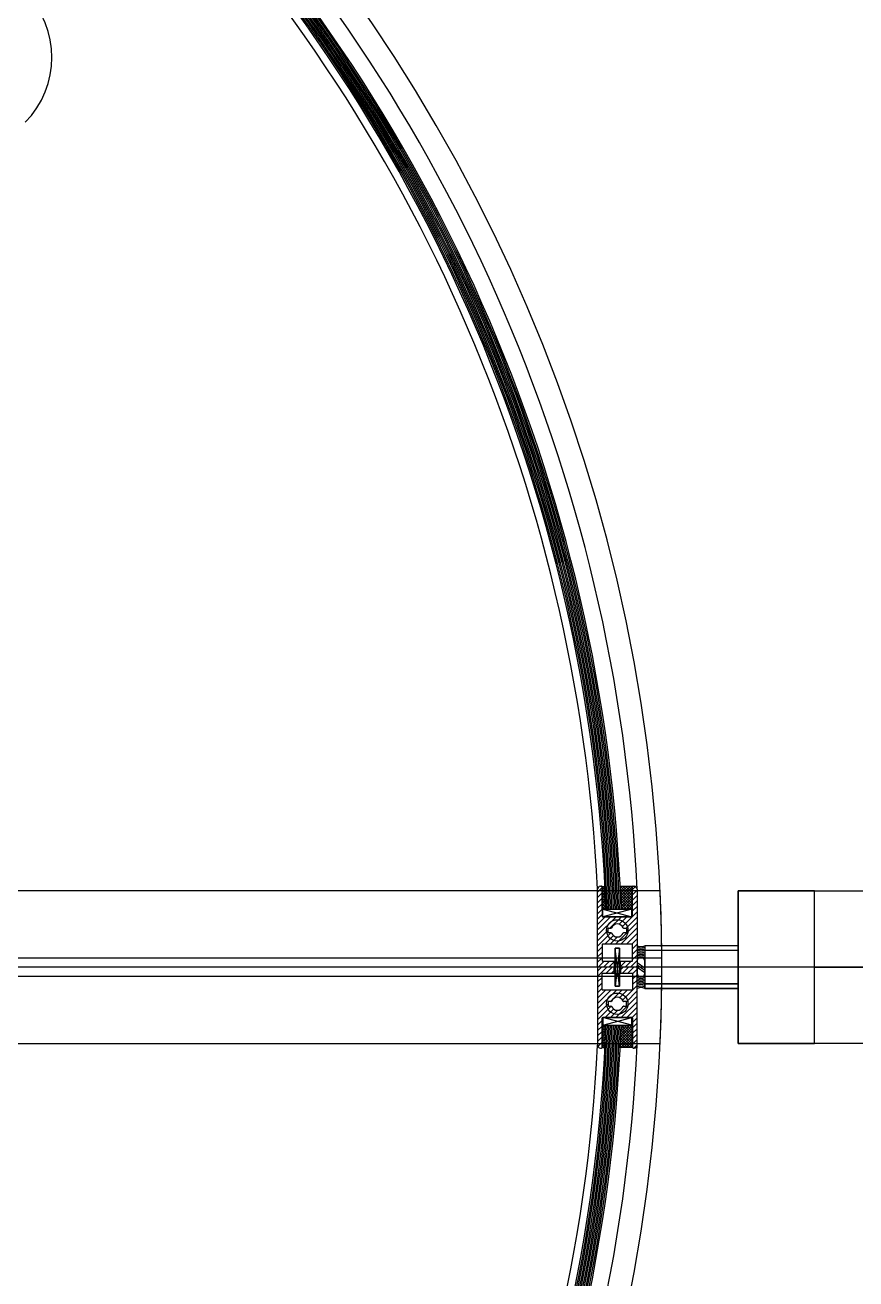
# Model space of a CAD drawing. Header units: inches. Extents: x -12530 to 36157, y 78659 to 110077.
# Drawn here: x -8061 to -7517, y 89365 to 90186 of the extents above; entities that cross this region are included whole.
import ezdxf

# ---------------------------------------------------------------- set-up
doc = ezdxf.new("R2010")
doc.units = ezdxf.units.IN
doc.header["$MEASUREMENT"] = 0
doc.layers.add('freecads.com', color=7, linetype='Continuous')

msp = doc.modelspace()

# ---------------------------------------------------------------- linework, layer by layer
at = {"layer": 'freecads.com'}
for p, q in [((-7645.35, 89619.13), (-8657.61, 89619.13)), ((-7686.41, 89618.24), (-7683.41, 89621.24)), ((-7686.41, 89569.13), (-7686.41, 89620.13)), ((-7684.41, 89622.13), (-7683.71, 89622.13)), ((-7683.41, 89621.83), (-7683.41, 89602.43)), ((-7683.41, 89621.18), (-7682.76, 89621.83)), ((-7683.41, 89621.83), (-7681.52, 89621.83)), ((-7683.41, 89607.13), (-7683.41, 89621.83)), ((-7681.42, 89619.5), (-7683.41, 89621.49)), ((-7683.41, 89619.41), (-7681.5, 89621.32)), ((-7681.34, 89617.65), (-7683.41, 89619.72)), ((-7683.41, 89617.64), (-7681.42, 89619.63)), ((-7681.5, 89621.34), (-7681.99, 89621.83)), ((-7681.52, 89621.83), (-7680.89, 89607.13)), ((-7663.41, 89621.83), (-7671.51, 89621.83)), ((-7671.51, 89621.83), (-7670.89, 89607.13)), ((-7671.46, 89620.75), (-7670.38, 89621.83)), ((-7663.41, 89612.1), (-7671.43, 89620.12)), ((-7671.39, 89619.06), (-7668.61, 89621.83)), ((-7663.41, 89613.86), (-7671.38, 89621.83)), ((-7663.41, 89610.33), (-7671.36, 89618.27)), ((-7671.32, 89617.36), (-7666.85, 89621.83)), ((-7671.25, 89615.67), (-7665.08, 89621.83)), ((-7671.17, 89613.97), (-7663.41, 89621.73)), ((-7671.1, 89612.27), (-7663.41, 89619.96)), ((-7671.03, 89610.58), (-7663.41, 89618.2)), ((-7663.41, 89615.63), (-7669.61, 89621.83)), ((-7663.41, 89617.4), (-7667.84, 89621.83)), ((-7663.41, 89619.17), (-7666.08, 89621.83)), ((-7663.41, 89620.93), (-7664.31, 89621.83)), ((-7663.41, 89620.03), (-7661.52, 89621.92)), ((-7663.41, 89602.43), (-7663.41, 89621.83)), ((-7663.41, 89607.13), (-7663.41, 89621.83)), ((-7663.41, 89616.49), (-7660.41, 89619.49)), ((-7663.11, 89622.13), (-7662.41, 89622.13)), ((-7660.41, 89620.13), (-7660.41, 89569.13)), ((-7544.21, 89619.13), (-7594.21, 89619.13)), ((-7594.21, 89619.13), (-7594.21, 89519.13)), ((-7594.21, 89619.13), (-7285.99, 89619.13)), ((-7594.21, 89519.13), (-7594.21, 89619.13)), ((-7544.21, 89519.13), (-7544.21, 89619.13)), ((-7686.41, 89614.7), (-7683.41, 89617.7)), ((-7686.41, 89611.17), (-7683.41, 89614.17)), ((-7686.41, 89607.63), (-7683.41, 89610.63)), ((-7681.26, 89615.8), (-7683.41, 89617.95)), ((-7683.41, 89615.87), (-7681.35, 89617.93)), ((-7683.41, 89614.11), (-7681.28, 89616.24)), ((-7681.18, 89613.96), (-7683.41, 89616.19)), ((-7683.41, 89612.34), (-7681.21, 89614.54)), ((-7681.1, 89612.11), (-7683.41, 89614.42)), ((-7683.41, 89610.57), (-7681.14, 89612.85)), ((-7681.03, 89610.26), (-7683.41, 89612.65)), ((-7683.41, 89608.8), (-7681.06, 89611.15)), ((-7680.95, 89608.42), (-7683.41, 89610.88)), ((-7663.41, 89608.56), (-7671.28, 89616.43)), ((-7663.75, 89607.13), (-7671.2, 89614.58)), ((-7665.52, 89607.13), (-7671.12, 89612.73)), ((-7667.29, 89607.13), (-7671.04, 89610.89)), ((-7670.96, 89608.88), (-7663.41, 89616.43)), ((-7670.89, 89607.18), (-7663.41, 89614.66)), ((-7669.17, 89607.13), (-7663.41, 89612.89)), ((-7667.4, 89607.13), (-7663.41, 89611.12)), ((-7663.41, 89612.95), (-7660.41, 89615.95)), ((-7663.41, 89609.42), (-7660.41, 89612.42)), ((-7686.41, 89604.1), (-7683.41, 89607.1)), ((-7686.41, 89600.56), (-7683.41, 89603.56)), ((-7686.41, 89597.03), (-7681.31, 89602.13)), ((-7686.41, 89593.49), (-7677.77, 89602.13)), ((-7686.41, 89589.95), (-7674.24, 89602.13)), ((-7681.43, 89607.13), (-7683.41, 89609.12)), ((-7683.2, 89607.13), (-7683.41, 89607.35)), ((-7680.89, 89607.13), (-7683.41, 89607.13)), ((-7683.31, 89607.13), (-7680.99, 89609.46)), ((-7683.11, 89602.13), (-7663.71, 89602.13)), ((-7682.91, 89607.13), (-7663.91, 89607.13)), ((-7682.91, 89602.13), (-7682.91, 89607.13)), ((-7682.91, 89607.13), (-7663.91, 89602.13)), ((-7663.91, 89607.13), (-7682.91, 89602.13)), ((-7663.91, 89602.13), (-7682.91, 89602.13)), ((-7681.55, 89607.13), (-7680.92, 89607.76)), ((-7680.89, 89607.13), (-7670.89, 89607.13)), ((-7678.2, 89594.63), (-7670.7, 89602.13)), ((-7672.12, 89597.18), (-7667.16, 89602.13)), ((-7669.05, 89607.13), (-7670.97, 89609.04)), ((-7670.82, 89607.13), (-7670.89, 89607.2)), ((-7670.89, 89607.13), (-7663.41, 89607.13)), ((-7670.04, 89595.72), (-7663.61, 89602.15)), ((-7667.61, 89594.61), (-7660.41, 89601.81)), ((-7665.64, 89607.13), (-7663.41, 89609.36)), ((-7663.91, 89607.13), (-7663.91, 89602.13)), ((-7663.91, 89602.13), (-7663.91, 89607.13)), ((-7663.87, 89607.13), (-7663.41, 89607.59)), ((-7663.43, 89602.33), (-7660.41, 89605.35)), ((-7663.41, 89605.88), (-7660.41, 89608.88)), ((-7679.41, 89591.93), (-7679.41, 89594.33)), ((-7679.11, 89594.63), (-7677.59, 89594.63)), ((-7674.56, 89584.13), (-7660.41, 89598.28)), ((-7671.02, 89584.13), (-7660.41, 89594.74)), ((-7669.23, 89594.63), (-7667.71, 89594.63)), ((-7667.41, 89594.33), (-7667.41, 89591.93)), ((-7686.41, 89586.42), (-7679.41, 89593.42)), ((-7686.41, 89582.88), (-7677.66, 89591.63)), ((-7681.63, 89584.13), (-7676, 89589.76)), ((-7677.59, 89591.63), (-7679.11, 89591.63)), ((-7678.09, 89584.13), (-7673.34, 89588.88)), ((-7667.71, 89591.63), (-7669.23, 89591.63)), ((-7667.49, 89584.13), (-7660.41, 89591.21)), ((-7663.95, 89584.13), (-7660.41, 89587.67)), ((-7686.41, 89579.35), (-7683.41, 89582.35)), ((-7686.41, 89575.81), (-7683.41, 89578.81)), ((-7683.41, 89583.83), (-7683.41, 89573.43)), ((-7663.71, 89584.13), (-7683.11, 89584.13)), ((-7674.91, 89556.63), (-7674.91, 89581.63)), ((-7674.91, 89581.63), (-7671.91, 89581.63)), ((-7671.91, 89581.63), (-7674.91, 89556.63)), ((-7671.91, 89556.63), (-7674.91, 89581.63)), ((-7671.91, 89581.63), (-7674.91, 89581.63)), ((-7674.91, 89581.63), (-7674.91, 89556.63)), ((-7671.91, 89556.63), (-7674.91, 89581.63)), ((-7674.91, 89581.63), (-7671.91, 89581.63)), ((-7671.91, 89581.63), (-7674.91, 89556.63)), ((-7671.91, 89581.63), (-7671.91, 89556.63)), ((-7671.91, 89556.63), (-7671.91, 89581.63)), ((-7663.41, 89581.14), (-7660.41, 89584.14)), ((-7663.41, 89573.43), (-7663.41, 89583.83)), ((-7663.41, 89577.6), (-7660.41, 89580.6)), ((-7594.21, 89583.13), (-7655.41, 89583.13)), ((-7655.41, 89583.13), (-7655.41, 89555.13)), ((-7594.21, 89583.13), (-7655.41, 89583.13)), ((-7655.41, 89583.13), (-7655.41, 89580.13)), ((-7655.41, 89580.13), (-7594.21, 89580.13)), ((-7686.41, 89572.28), (-7683.41, 89575.28)), ((-7675.41, 89569.13), (-7686.41, 89569.13)), ((-7680.22, 89569.13), (-7686.41, 89562.94)), ((-7683.76, 89569.13), (-7686.41, 89566.48)), ((-7675.41, 89569.13), (-7686.41, 89569.13)), ((-7686.41, 89569.13), (-7686.41, 89518.13)), ((-7686.02, 89569.13), (-7682.02, 89573.13)), ((-7683.11, 89573.13), (-7675.41, 89573.13)), ((-7682.49, 89569.13), (-7678.49, 89573.13)), ((-7676.68, 89569.13), (-7680.68, 89565.13)), ((-7678.95, 89569.13), (-7675.41, 89572.67)), ((-7675.42, 89569.13), (-7675.41, 89569.14)), ((-7675.41, 89573.13), (-7675.41, 89569.13)), ((-7675.41, 89565.13), (-7675.41, 89569.13)), ((-7671.41, 89569.6), (-7667.88, 89573.13)), ((-7671.41, 89573.13), (-7663.71, 89573.13)), ((-7671.41, 89569.13), (-7671.41, 89573.13)), ((-7660.41, 89569.13), (-7671.41, 89569.13)), ((-7669.61, 89569.13), (-7671.41, 89567.33)), ((-7660.41, 89569.13), (-7671.41, 89569.13)), ((-7671.41, 89569.13), (-7671.41, 89565.13)), ((-7666.08, 89569.13), (-7670.08, 89565.13)), ((-7668.34, 89569.13), (-7664.34, 89573.13)), ((-7662.54, 89569.13), (-7666.54, 89565.13)), ((-7664.81, 89569.13), (-7660.41, 89573.53)), ((-7663.41, 89574.06), (-7660.41, 89577.06)), ((-7661.27, 89569.13), (-7660.41, 89569.99)), ((-7660.41, 89573.08), (-7660.41, 89565.18)), ((-7660.41, 89572.12), (-7655.41, 89568.63)), ((-7660.41, 89570.6), (-7655.41, 89567.1)), ((-7660.41, 89518.13), (-7660.41, 89569.13)), ((-7660.41, 89569.07), (-7655.41, 89565.58)), ((-7657.91, 89575.58), (-7657.91, 89575.58)), ((-7655.41, 89565.18), (-7655.41, 89573.08)), ((-7544.21, 89569.13), (-7336.5, 89569.13)), ((-7683.41, 89562.4), (-7686.41, 89559.4)), ((-7683.41, 89554.43), (-7683.41, 89564.83)), ((-7683.11, 89565.13), (-7675.41, 89565.13)), ((-7675.41, 89566.87), (-7677.15, 89565.13)), ((-7671.41, 89565.13), (-7663.71, 89565.13)), ((-7660.41, 89567.73), (-7663.41, 89564.73)), ((-7663.41, 89564.83), (-7663.41, 89554.43)), ((-7660.41, 89564.19), (-7663.41, 89561.19)), ((-7657.91, 89562.68), (-7657.91, 89562.68)), ((-7683.41, 89558.87), (-7686.41, 89555.87)), ((-7683.41, 89555.33), (-7686.41, 89552.33)), ((-7674.01, 89554.13), (-7686.41, 89541.73)), ((-7677.54, 89554.13), (-7686.41, 89545.26)), ((-7681.08, 89554.13), (-7686.41, 89548.8)), ((-7663.71, 89554.13), (-7683.11, 89554.13)), ((-7670.47, 89554.13), (-7677.97, 89546.63)), ((-7671.91, 89556.63), (-7674.91, 89556.63)), ((-7674.91, 89556.63), (-7671.91, 89556.63)), ((-7674.91, 89556.63), (-7671.91, 89556.63)), ((-7666.94, 89554.13), (-7671.95, 89549.12)), ((-7660.41, 89557.12), (-7669.94, 89547.59)), ((-7660.41, 89553.58), (-7667.48, 89546.52)), ((-7660.41, 89560.66), (-7663.41, 89557.66)), ((-7655.41, 89555.13), (-7655.41, 89558.13)), ((-7655.41, 89558.13), (-7594.21, 89558.13)), ((-7594.21, 89558.13), (-7655.41, 89558.13)), ((-7655.41, 89558.13), (-7655.41, 89555.13)), ((-7594.21, 89555.13), (-7655.41, 89555.13)), ((-7655.41, 89555.13), (-7594.21, 89555.13)), ((-7655.41, 89555.13), (-7594.21, 89555.13)), ((-7679.41, 89545.19), (-7686.41, 89538.19)), ((-7679.41, 89546.33), (-7679.41, 89543.93)), ((-7677.59, 89546.63), (-7679.11, 89546.63)), ((-7660.41, 89550.05), (-7674.33, 89536.13)), ((-7660.41, 89546.51), (-7670.79, 89536.13)), ((-7667.71, 89546.63), (-7669.23, 89546.63)), ((-7667.41, 89543.93), (-7667.41, 89546.33)), ((-7677.46, 89543.6), (-7686.41, 89534.66)), ((-7683.11, 89536.13), (-7663.71, 89536.13)), ((-7663.91, 89536.13), (-7682.91, 89536.13)), ((-7682.91, 89536.13), (-7682.91, 89531.13)), ((-7682.91, 89531.13), (-7663.91, 89536.13)), ((-7663.91, 89531.13), (-7682.91, 89536.13)), ((-7675.87, 89541.66), (-7681.4, 89536.13)), ((-7679.11, 89543.63), (-7677.59, 89543.63)), ((-7673.1, 89540.89), (-7677.86, 89536.13)), ((-7669.23, 89543.63), (-7667.71, 89543.63)), ((-7660.41, 89542.98), (-7667.26, 89536.13)), ((-7663.91, 89531.13), (-7663.91, 89536.13)), ((-7663.91, 89536.13), (-7663.91, 89531.13)), ((-7660.41, 89539.44), (-7663.72, 89536.13)), ((-7683.41, 89534.12), (-7686.41, 89531.12)), ((-7683.41, 89530.58), (-7686.41, 89527.58)), ((-7683.41, 89516.43), (-7683.41, 89535.83)), ((-7681.16, 89531.13), (-7683.41, 89528.88)), ((-7682.93, 89531.13), (-7683.41, 89530.65)), ((-7680.89, 89531.13), (-7683.41, 89531.13)), ((-7683.41, 89531.13), (-7683.41, 89516.43)), ((-7683.41, 89529.59), (-7681.06, 89527.23)), ((-7680.96, 89529.57), (-7683.41, 89527.11)), ((-7683.19, 89531.13), (-7680.99, 89528.93)), ((-7682.91, 89531.13), (-7663.91, 89531.13)), ((-7681.52, 89516.43), (-7680.89, 89531.13)), ((-7681.42, 89531.13), (-7680.91, 89530.62)), ((-7680.89, 89531.13), (-7670.89, 89531.13)), ((-7671.51, 89516.43), (-7670.89, 89531.13)), ((-7663.41, 89529.43), (-7671.29, 89521.56)), ((-7663.48, 89531.13), (-7671.21, 89523.4)), ((-7665.25, 89531.13), (-7671.13, 89525.25)), ((-7667.02, 89531.13), (-7671.06, 89527.09)), ((-7668.78, 89531.13), (-7670.98, 89528.94)), ((-7670.95, 89529.5), (-7663.41, 89521.96)), ((-7670.55, 89531.13), (-7670.9, 89530.78)), ((-7670.89, 89531.13), (-7663.41, 89531.13)), ((-7670.82, 89531.13), (-7663.41, 89523.73)), ((-7669.05, 89531.13), (-7663.41, 89525.49)), ((-7667.28, 89531.13), (-7663.41, 89527.26)), ((-7665.51, 89531.13), (-7663.41, 89529.03)), ((-7663.75, 89531.13), (-7663.41, 89530.8)), ((-7660.41, 89535.91), (-7663.41, 89532.91)), ((-7663.41, 89535.83), (-7663.41, 89516.43)), ((-7660.41, 89532.37), (-7663.41, 89529.37)), ((-7663.41, 89531.13), (-7663.41, 89516.43)), ((-7660.41, 89528.84), (-7663.41, 89525.84)), ((-7683.41, 89527.05), (-7686.41, 89524.05)), ((-7683.41, 89523.51), (-7686.41, 89520.51)), ((-7683.41, 89519.98), (-7686.18, 89517.21)), ((-7683.41, 89527.82), (-7681.13, 89525.54)), ((-7681.04, 89527.72), (-7683.41, 89525.34)), ((-7683.41, 89526.05), (-7681.2, 89523.84)), ((-7681.12, 89525.87), (-7683.41, 89523.58)), ((-7683.41, 89524.28), (-7681.27, 89522.14)), ((-7681.19, 89524.03), (-7683.41, 89521.81)), ((-7683.41, 89522.51), (-7681.35, 89520.45)), ((-7681.27, 89522.18), (-7683.41, 89520.04)), ((-7683.41, 89520.75), (-7681.42, 89518.75)), ((-7681.35, 89520.33), (-7683.41, 89518.27)), ((-7663.41, 89525.9), (-7671.45, 89517.86)), ((-7663.41, 89527.67), (-7671.37, 89519.71)), ((-7671.31, 89521.02), (-7666.72, 89516.43)), ((-7671.24, 89522.72), (-7664.96, 89516.43)), ((-7671.17, 89524.41), (-7663.41, 89516.66)), ((-7663.41, 89524.13), (-7671.11, 89516.43)), ((-7671.1, 89526.11), (-7663.41, 89518.42)), ((-7671.03, 89527.81), (-7663.41, 89520.19)), ((-7663.41, 89522.36), (-7669.34, 89516.43)), ((-7663.41, 89520.59), (-7667.58, 89516.43)), ((-7660.41, 89525.3), (-7663.41, 89522.3)), ((-7660.41, 89521.76), (-7663.41, 89518.76)), ((-8657.61, 89519.13), (-7645.35, 89519.13)), ((-7684.41, 89516.13), (-7683.71, 89516.13)), ((-7683.41, 89516.44), (-7683.72, 89516.13)), ((-7683.41, 89518.98), (-7681.49, 89517.06)), ((-7681.43, 89518.49), (-7683.41, 89516.5)), ((-7683.41, 89517.21), (-7682.63, 89516.43)), ((-7683.41, 89516.43), (-7681.52, 89516.43)), ((-7681.51, 89516.64), (-7681.72, 89516.43)), ((-7663.41, 89516.43), (-7671.51, 89516.43)), ((-7671.46, 89517.63), (-7670.26, 89516.43)), ((-7671.38, 89519.33), (-7668.49, 89516.43)), ((-7663.41, 89518.83), (-7665.81, 89516.43)), ((-7663.41, 89517.06), (-7664.04, 89516.43)), ((-7663.11, 89516.13), (-7662.41, 89516.13)), ((-7660.41, 89518.23), (-7662.51, 89516.13)), ((-7594.21, 89519.13), (-7544.21, 89519.13)), ((-7285.99, 89519.13), (-7594.21, 89519.13))]:
    msp.add_line(p, q, dxfattribs=at)
at = {"layer": 'freecads.com', "ltscale": 2}
msp.add_line((-7444.21, 89569.13), (-10044.21, 89569.13), dxfattribs=at)
at = {"layer": 'freecads.com', "ltscale": 50}
for p, q in [((-8679.49, 89575.13), (-7644.23, 89575.13)), ((-8679.49, 89563.13), (-7644.23, 89563.13))]:
    msp.add_line(p, q, dxfattribs=at)
at = {"layer": 'freecads.com'}
for centre in [(-7673.41, 89593.13), (-7673.41, 89545.13)]:
    msp.add_circle(centre, 7, dxfattribs=at)
for centre, radius, start, end in [((-8744.21, 89569.13), 1100, 0.31252, 179.68748), ((-8744.21, 89569.13), 1067, 2.04096, 45.69809), ((-8744.21, 89569.13), 1068, 2.03904, 45.69744), ((-8744.21, 89569.13), 1069, 2.03714, 45.69679), ((-8744.21, 89569.13), 1070, 2.03523, 45.69613), ((-8744.21, 89569.13), 1071, 2.03333, 45.69548), ((-8744.21, 89569.13), 1072, 2.03143, 45.69484), ((-8744.21, 89569.13), 1073, 2.02954, 45.69419), ((-8744.21, 89569.13), 1074, 2.02765, 45.69354), ((-8744.21, 89569.13), 1085, 2.69416, 45.10561), ((-8744.21, 89569.13), 1064, 2.04671, 45.70006), ((-8744.21, 89569.13), 1065, 2.04479, 45.6994), ((-8744.21, 89569.13), 1066, 2.04287, 45.69875), ((-8744.21, 89569.13), 1059, 2.76035, 45.10821), ((-8103.57, 90164.52), 60, 315, 45), ((-7684.41, 89620.13), 2, 90, 180), ((-7683.71, 89621.83), 0.3, 0, 90), ((-7663.11, 89621.83), 0.3, 90, 180), ((-7662.41, 89620.13), 2, 0, 90), ((-8744.21, 89569.13), 1100, 357.39475, 2.60525), ((-7683.11, 89602.43), 0.3, 180, 270), ((-7663.71, 89602.43), 0.3, 270, 0), ((-7679.11, 89594.33), 0.3, 90, 180), ((-7677.59, 89594.93), 0.3, 270, 336.69633), ((-7673.41, 89593.13), 4.25, 23.30367, 156.69633), ((-7669.23, 89594.93), 0.3, 203.30367, 270), ((-7667.71, 89594.33), 0.3, 0, 90), ((-7679.11, 89591.93), 0.3, 180, 270), ((-7677.59, 89591.33), 0.3, 23.30367, 90), ((-7673.41, 89593.13), 4.25, 203.30367, 336.69633), ((-7669.23, 89591.33), 0.3, 90, 156.69633), ((-7667.71, 89591.93), 0.3, 270, 0), ((-7683.11, 89583.83), 0.3, 90, 180), ((-7663.71, 89583.83), 0.3, 0, 90), ((-7657.91, 89588.5), 5.93, 245.04541, 294.95459), ((-7657.91, 89587.5), 5.93, 245.04541, 294.95459), ((-7657.91, 89586.5), 5.93, 245.04541, 294.95459), ((-7657.91, 89585.5), 5.93, 245.04541, 294.95459), ((-7657.91, 89584.5), 5.93, 245.04541, 294.95459), ((-7657.91, 89583.5), 5.93, 245.04541, 294.95459), ((-7683.11, 89573.43), 0.3, 180, 270), ((-7663.71, 89573.43), 0.3, 270, 0), ((-7657.91, 89582.5), 5.93, 245.04541, 294.95459), ((-7657.91, 89581.5), 5.93, 245.04541, 294.95459), ((-7657.91, 89573.08), 2.5, 90.00001, 180.00001), ((-7657.91, 89573.08), 2.5, 0.00001, 90.00001), ((-8744.21, 89569.13), 1100, 180.31252, 359.68748), ((-7683.11, 89564.83), 0.3, 90, 180), ((-7663.71, 89564.83), 0.3, 0, 90), ((-7657.91, 89565.18), 2.5, 180, 270), ((-7657.91, 89556.76), 5.93, 65.04541, 114.95459), ((-7657.91, 89555.76), 5.93, 65.04541, 114.95459), ((-7657.91, 89565.18), 2.5, 269.99999, 359.99999), ((-7683.11, 89554.43), 0.3, 180, 270), ((-7663.71, 89554.43), 0.3, 270, 360), ((-7657.91, 89554.76), 5.93, 65.04541, 114.95459), ((-7657.91, 89553.76), 5.93, 65.04541, 114.95459), ((-7657.91, 89552.76), 5.93, 65.04541, 114.95459), ((-7657.91, 89551.76), 5.93, 65.04541, 114.95459), ((-7657.91, 89550.76), 5.93, 65.04541, 114.95459), ((-7657.91, 89549.76), 5.93, 65.04541, 114.95459), ((-7679.11, 89546.33), 0.3, 90, 180), ((-7677.59, 89546.93), 0.3, 270, 336.69633), ((-7673.41, 89545.13), 4.25, 23.30367, 156.69633), ((-7669.23, 89546.93), 0.3, 203.30367, 270), ((-7667.71, 89546.33), 0.3, 0, 90), ((-7683.11, 89535.83), 0.3, 90, 180), ((-7679.11, 89543.93), 0.3, 180, 270), ((-7677.59, 89543.33), 0.3, 23.30367, 90), ((-7673.41, 89545.13), 4.25, 203.30367, 336.69633), ((-7669.23, 89543.33), 0.3, 90, 156.69633), ((-7667.71, 89543.93), 0.3, 270, 360), ((-7663.71, 89535.83), 0.3, 0, 90), ((-8744.21, 89569.13), 1064, 314.29994, 357.95329), ((-8744.21, 89569.13), 1065, 314.3006, 357.95521), ((-8744.21, 89569.13), 1066, 314.30125, 357.95713), ((-8744.21, 89569.13), 1067, 314.30191, 357.95904), ((-8744.21, 89569.13), 1068, 314.30256, 357.96096), ((-8744.21, 89569.13), 1069, 314.30321, 357.96286), ((-8744.21, 89569.13), 1070, 314.30387, 357.96477), ((-8744.21, 89569.13), 1071, 314.30452, 357.96667), ((-8744.21, 89569.13), 1072, 314.30516, 357.96857), ((-8744.21, 89569.13), 1073, 314.30581, 357.97046), ((-8744.21, 89569.13), 1074, 314.30646, 357.97235), ((-8744.21, 89569.13), 1059, 314.89179, 357.23965), ((-8744.21, 89569.13), 1085, 314.89439, 357.30584), ((-7684.41, 89518.13), 2, 180, 270), ((-7683.71, 89516.43), 0.3, 270, 360), ((-7663.11, 89516.43), 0.3, 180, 270), ((-7662.41, 89518.13), 2, 270, 0)]:
    msp.add_arc(centre, radius, start, end, dxfattribs=at)

doc.saveas('drawing.dxf')
